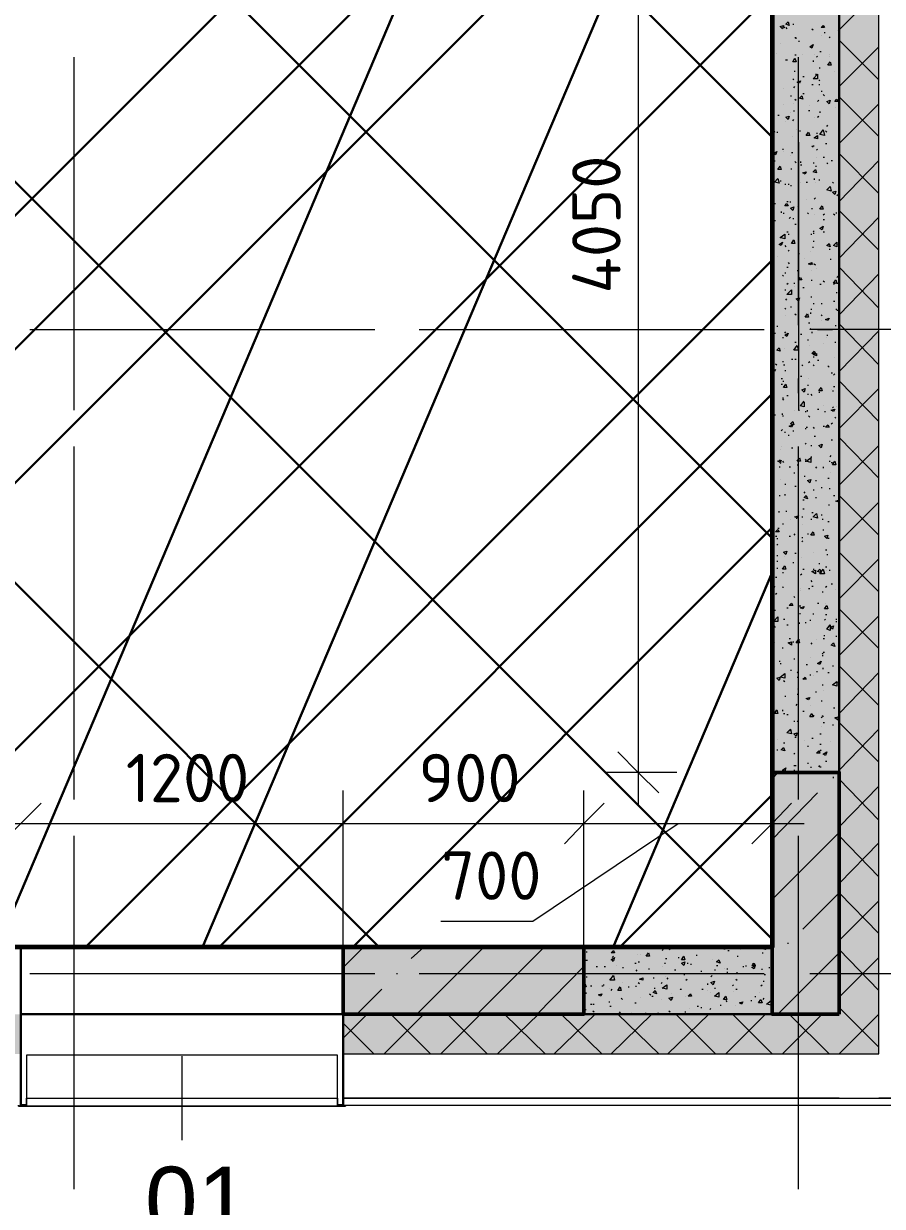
# Model space of a CAD drawing. Header units: millimetres. Extents: x -84737 to 172119, y -43083 to 59399.
# Drawn here: x 126814 to 130016, y 32378 to 36788 of the extents above; entities that cross this region are included whole.
import ezdxf

# ---------------------------------------------------------------- set-up
doc = ezdxf.new("R2010")
doc.units = ezdxf.units.MM
for name, color, linetype, lineweight in [('11) Плинтус ПЛ-2', 70, 'Continuous', 30), ('12) Наливной пол', 150, 'Continuous', 30), ('15) Штукатурка стен СТ-1.1', 161, 'Continuous', 60), ('16) Краска СТ-1.1 стена', 5, 'Continuous', 60), ('18) Краска ПТ-1 потолок', 31, 'Continuous', 30), ('20) Шпакл. баз. фин Стена', 40, 'Continuous', 60), ('22) Шпакл. баз. фин. Потолок', 102, 'Continuous', 30), ('8) Линолеум Л-1.1', 130, 'Continuous', 30)]:
    doc.layers.add(name, color=color, linetype=linetype, lineweight=lineweight)
doc.layers.add('PDF _Геометрия', color=7, linetype='Continuous')
doc.layers.add('PDF _Текст', color=7, linetype='Continuous')
doc.layers.add('PDF _Сплошная заливка', color=7, linetype='Continuous', true_color=0xffffff)
doc.styles.add('PDF GOSTCommon', font='arial.ttf')
doc.styles.add('PDF ISOCPEUR', font='isocpeur.ttf')

msp = doc.modelspace()

# ---------------------------------------------------------------- hatches: boundary and pattern name
at = {"layer": '12) Наливной пол'}
h = msp.add_hatch(dxfattribs=at)
h.set_pattern_fill('ANSI31', color=256, scale=222)
h.paths.add_polyline_path([(114514.8, 42635.7), (112106.2, 42635.7), (112106.2, 33344.1), (114514.8, 33344.1)])
h.paths.add_polyline_path([(124026.4, 38444.9), (124026.4, 33348.3), (114586.7, 33348.3), (114586.7, 39884.2), (116707.5, 39884.2), (116707.5, 38444.9)])
h.paths.add_polyline_path([(129605.6, 33344.1), (124106.9, 33344.1), (124106.9, 43647.4), (129605.6, 43647.4)])
h.paths.add_polyline_path([(109494.4, 42635.7), (111903, 42635.7), (111903, 33344.1), (109494.4, 33344.1)])
h.paths.add_polyline_path([(99982.7, 38444.9), (99982.7, 33348.3), (109422.4, 33348.3), (109422.4, 39884.2), (107301.6, 39884.2), (107301.6, 38444.9)])
h.paths.add_polyline_path([(94403.5, 33344.1), (99902.3, 33344.1), (99902.3, 43647.4), (94403.5, 43647.4)])
at = {"layer": '18) Краска ПТ-1 потолок'}
h = msp.add_hatch(dxfattribs=at)
h.set_pattern_fill('ANSI32', color=256, scale=222, angle=22)
h.paths.add_polyline_path([(114514.8, 42635.7), (112106.2, 42635.7), (112106.2, 33344.1), (114514.8, 33344.1)])
h.paths.add_polyline_path([(124026.4, 38444.9), (124026.4, 33348.3), (114586.7, 33348.3), (114586.7, 39884.2), (116707.5, 39884.2), (116707.5, 38444.9)])
h.paths.add_polyline_path([(129605.6, 33344.1), (124106.9, 33344.1), (124106.9, 43647.4), (129605.6, 43647.4)])
h.paths.add_polyline_path([(109494.4, 42635.7), (111903, 42635.7), (111903, 33344.1), (109494.4, 33344.1)])
h.paths.add_polyline_path([(99982.7, 38444.9), (99982.7, 33348.3), (109422.4, 33348.3), (109422.4, 39884.2), (107301.6, 39884.2), (107301.6, 38444.9)])
h.paths.add_polyline_path([(94403.5, 33344.1), (99902.3, 33344.1), (99902.3, 43647.4), (94403.5, 43647.4)])
h = msp.add_hatch(dxfattribs=at)
h.set_pattern_fill('ANSI32', color=256, scale=222, angle=22)
h.paths.add_polyline_path([(114514.8, 42635.7), (112106.2, 42635.7), (112106.2, 33344.1), (114514.8, 33344.1)])
h.paths.add_polyline_path([(124026.4, 38444.9), (124026.4, 33348.3), (114586.7, 33348.3), (114586.7, 39884.2), (116707.5, 39884.2), (116707.5, 38444.9)])
h.paths.add_polyline_path([(129605.6, 33344.1), (124106.9, 33344.1), (124106.9, 43647.4), (129605.6, 43647.4)])
h.paths.add_polyline_path([(109494.4, 42635.7), (111903, 42635.7), (111903, 33344.1), (109494.4, 33344.1)])
h.paths.add_polyline_path([(99982.7, 38444.9), (99982.7, 33348.3), (109422.4, 33348.3), (109422.4, 39884.2), (107301.6, 39884.2), (107301.6, 38444.9)])
h.paths.add_polyline_path([(94403.5, 33344.1), (99902.3, 33344.1), (99902.3, 43647.4), (94403.5, 43647.4)])
at = {"layer": '22) Шпакл. баз. фин. Потолок'}
h = msp.add_hatch(dxfattribs=at)
h.set_pattern_fill('ANSI37', color=256, scale=333)
h.paths.add_polyline_path([(114514.8, 42635.7), (112106.2, 42635.7), (112106.2, 33344.1), (114514.8, 33344.1)])
h.paths.add_polyline_path([(124026.4, 38444.9), (124026.4, 33348.3), (114586.7, 33348.3), (114586.7, 39884.2), (116707.5, 39884.2), (116707.5, 38444.9)])
h.paths.add_polyline_path([(129605.6, 33344.1), (124106.9, 33344.1), (124106.9, 43647.4), (129605.6, 43647.4)])
h.paths.add_polyline_path([(109494.4, 42635.7), (111903, 42635.7), (111903, 33344.1), (109494.4, 33344.1)])
h.paths.add_polyline_path([(99982.7, 38444.9), (99982.7, 33348.3), (109422.4, 33348.3), (109422.4, 39884.2), (107301.6, 39884.2), (107301.6, 38444.9)])
h.paths.add_polyline_path([(94403.5, 33344.1), (99902.3, 33344.1), (99902.3, 43647.4), (94403.5, 43647.4)])
h = msp.add_hatch(dxfattribs=at)
h.set_pattern_fill('ANSI37', color=256, scale=333)
h.paths.add_polyline_path([(114514.8, 42635.7), (112106.2, 42635.7), (112106.2, 33344.1), (114514.8, 33344.1)])
h.paths.add_polyline_path([(124026.4, 38444.9), (124026.4, 33348.3), (114586.7, 33348.3), (114586.7, 39884.2), (116707.5, 39884.2), (116707.5, 38444.9)])
h.paths.add_polyline_path([(129605.6, 33344.1), (124106.9, 33344.1), (124106.9, 43647.4), (129605.6, 43647.4)])
h.paths.add_polyline_path([(109494.4, 42635.7), (111903, 42635.7), (111903, 33344.1), (109494.4, 33344.1)])
h.paths.add_polyline_path([(99982.7, 38444.9), (99982.7, 33348.3), (109422.4, 33348.3), (109422.4, 39884.2), (107301.6, 39884.2), (107301.6, 38444.9)])
h.paths.add_polyline_path([(94403.5, 33344.1), (99902.3, 33344.1), (99902.3, 43647.4), (94403.5, 43647.4)])
at = {"layer": '8) Линолеум Л-1.1'}
h = msp.add_hatch(dxfattribs=at)
h.set_pattern_fill('ANSI31', color=256, scale=222)
h.paths.add_polyline_path([(114514.8, 42635.7), (112106.2, 42635.7), (112106.2, 33344.1), (114514.8, 33344.1)])
h.paths.add_polyline_path([(124026.4, 38444.9), (124026.4, 33348.3), (114586.7, 33348.3), (114586.7, 39884.2), (116707.5, 39884.2), (116707.5, 38444.9)])
h.paths.add_polyline_path([(129605.6, 33344.1), (124106.9, 33344.1), (124106.9, 43647.4), (129605.6, 43647.4)])
h.paths.add_polyline_path([(109494.4, 42635.7), (111903, 42635.7), (111903, 33344.1), (109494.4, 33344.1)])
h.paths.add_polyline_path([(99982.7, 38444.9), (99982.7, 33348.3), (109422.4, 33348.3), (109422.4, 39884.2), (107301.6, 39884.2), (107301.6, 38444.9)])
h.paths.add_polyline_path([(94403.5, 33344.1), (99902.3, 33344.1), (99902.3, 43647.4), (94403.5, 43647.4)])
at = {"layer": 'PDF _Сплошная заливка', "transparency": 33554559}
h = msp.add_hatch(color=256, dxfattribs=at)
h.paths.add_polyline_path([(96003.6, 32946.2), (96003.6, 33094.3), (94153.8, 33094.3), (94153.8, 32946.2)])
h.paths.add_polyline_path([(124403.2, 32946.2), (124403.2, 33094.3), (123205.2, 33094.3), (123205.2, 32946.2)])
h.paths.add_polyline_path([(126803.3, 32946.2), (126803.3, 33094.3), (125605.4, 33094.3), (125605.4, 32946.2)])
h.paths.add_polyline_path([(117604.9, 32946.2), (117604.9, 33094.3), (116402.7, 33094.3), (116402.7, 32946.2)])
h.paths.add_polyline_path([(120005, 32946.2), (120005, 33094.3), (118802.9, 33094.3), (118802.9, 32946.2)])
h.paths.add_polyline_path([(112402.5, 32946.2), (112402.5, 33094.3), (111204.5, 33094.3), (111204.5, 32946.2)])
h.paths.add_polyline_path([(114802.6, 32946.2), (114802.6, 33094.3), (113604.7, 33094.3), (113604.7, 32946.2)])
h.paths.add_polyline_path([(107602.2, 32946.2), (107602.2, 33094.3), (106404.2, 33094.3), (106404.2, 32946.2)])
h.paths.add_polyline_path([(110002.3, 32946.2), (110002.3, 33094.3), (108804.4, 33094.3), (108804.4, 32946.2)])
h.paths.add_polyline_path([(100803.9, 32946.2), (100803.9, 33094.3), (99601.7, 33094.3), (99601.7, 32946.2)])
h.paths.add_polyline_path([(105202, 32946.2), (105202, 33094.3), (104004.1, 33094.3), (104004.1, 32946.2)])
h.paths.add_polyline_path([(128005.5, 33094.3), (128005.5, 32946.2), (129855.4, 32946.2), (129855.4, 33094.3)])
h.paths.add_polyline_path([(98403.8, 32946.2), (98403.8, 33094.3), (97201.6, 33094.3), (97201.6, 32946.2)])

# ---------------------------------------------------------------- linework, layer by layer
at = {"layer": '11) Плинтус ПЛ-2'}
msp.add_lwpolyline([(128852.1, 43647.4), (129605.6, 43647.4), (129605.6, 33344.1), (124102.6, 33344.1)], dxfattribs=at)
at = {"layer": '15) Штукатурка стен СТ-1.1'}
msp.add_lwpolyline([(128852.1, 43647.4), (129605.6, 43647.4), (129605.6, 33344.1), (124102.6, 33344.1)], dxfattribs=at)
at = {"layer": '16) Краска СТ-1.1 стена'}
msp.add_lwpolyline([(128852.1, 43647.4), (129605.6, 43647.4), (129605.6, 33344.1), (124102.6, 33344.1)], dxfattribs=at)
at = {"layer": '20) Шпакл. баз. фин Стена'}
msp.add_lwpolyline([(128852.1, 43647.4), (129605.6, 43647.4), (129605.6, 33344.1), (124102.6, 33344.1)], dxfattribs=at)
at = {"layer": '8) Линолеум Л-1.1'}
msp.add_lwpolyline([(129605.6, 33344.1), (124106.9, 33344.1), (124106.9, 43647.4), (129605.6, 43647.4)], close=True, dxfattribs=at)
at = {"layer": 'PDF _Геометрия', "lineweight": 30}
for points in [[(129605.6, 34029.9), (129605.6, 43647.4), (124102.6, 43647.4)], [(126824.5, 32755.7), (126803.3, 32755.7), (126803.3, 32781.1), (126803.3, 33094.3), (128005.5, 33094.3), (126803.3, 33094.3), (126803.3, 33344.1), (125605.4, 33344.1), (125605.4, 33094.3), (124403.2, 33094.3), (124403.2, 33344.1), (124102.6, 33344.1), (124102.6, 33094.3), (124403.2, 33094.3), (124102.6, 33094.3)], [(128005.5, 33094.3), (128005.5, 32781.1), (128005.5, 32755.7), (127984.4, 32755.7)]]:
    msp.add_lwpolyline(points, dxfattribs=at)
at = {"layer": 'PDF _Геометрия', "lineweight": 18}
for points in [[(128005.5, 32946.2), (129855.4, 32946.2), (130003.5, 32946.2), (130003.5, 38394.1)], [(129855.4, 38080.9), (130168.6, 38080.9), (130168.6, 38394.1), (130003.5, 38394.1), (129855.4, 38394.1), (129855.4, 33094.3), (128005.5, 33094.3), (128005.5, 32946.2), (128005.5, 32942), (128005.5, 32781.1), (128005.5, 32755.7), (130194, 32755.7), (130194, 32781.1), (130194, 38055.5), (130168.6, 38055.5), (130168.6, 32781.1), (130003.5, 32781.1)], [(129855.4, 32781.1), (128005.5, 32781.1), (129855.4, 32781.1), (130003.5, 32781.1), (130168.6, 32781.1), (130168.6, 38055.5), (130168.6, 38080.9), (130693.5, 38080.9), (130693.5, 38055.5), (130685, 38055.5), (130194, 38055.5)], [(127984.4, 32751.5), (128014, 32751.5), (128014, 32755.7), (128014, 32751.5), (127984.4, 32751.5), (127984.4, 32942), (126824.5, 32942), (126824.5, 32751.5), (126794.9, 32751.5), (126794.9, 32755.7), (126794.9, 32751.5), (126824.5, 32751.5), (127984.4, 32751.5), (127984.4, 32942), (126824.5, 32942), (126824.5, 32751.5)]]:
    msp.add_lwpolyline(points, dxfattribs=at)
at = {"layer": 'PDF _Геометрия', "lineweight": 9}
for points in [[(129605.6, 38038.6), (129605.6, 38047), (129106.1, 38047), (129106.1, 33877.5)], [(129855.4, 36764.4), (130003.5, 36912.6)], [(129605.6, 36781.3), (129605.6, 36781.3)], [(129635.2, 36777.1), (129639.5, 36777.1)], [(129647.9, 36777.1), (129652.2, 36772.9)], [(129681.8, 36785.6), (129686, 36785.6)], [(129656.4, 36772.9), (129660.6, 36768.6)], [(129694.5, 36730.5), (129694.5, 36734.8), (129690.3, 36734.8)], [(129753.8, 36768.6), (129758, 36764.4)], [(129787.6, 36743.2), (129787.6, 36743.2)], [(129800.3, 36755.9), (129800.3, 36751.7)], [(129817.3, 36734.8), (129821.5, 36739)], [(129851.1, 36764.4), (129855.4, 36760.2)], [(129635.2, 36713.6), (129635.2, 36713.6)], [(129703, 36722.1), (129707.2, 36722.1)], [(130003.5, 36578.2), (129855.4, 36726.3)], [(129855.4, 36552.8), (130003.5, 36700.9)], [(127002.3, 35663.8), (127002.3, 36662.8)], [(129622.5, 36675.5), (129622.5, 36675.5)], [(129656.4, 36654.4), (129656.4, 36650.1)], [(129656.4, 36650.1), (129656.4, 36650.1)], [(129660.6, 36654.4), (129660.6, 36650.1)], [(129690.3, 36671.3), (129694.5, 36671.3)], [(129703, 35663.8), (129703, 36662.8)], [(129719.9, 36671.3), (129719.9, 36671.3)], [(129758, 36650.1), (129758, 36645.9)], [(129762.2, 36671.3), (129762.2, 36671.3)], [(129770.7, 36662.8), (129774.9, 36667)], [(129783.4, 36684), (129787.6, 36684)], [(129817.3, 36671.3), (129817.3, 36671.3)], [(129817.3, 36667), (129817.3, 36667)], [(129690.3, 36607.8), (129690.3, 36612)], [(129783.4, 36620.5), (129783.4, 36624.7)], [(129838.4, 36607.8), (129838.4, 36607.8)], [(127002.3, 36548.5), (127002.3, 36599.3)], [(129605.6, 36578.2), (129609.8, 36578.2)], [(129681.8, 36582.4), (129686, 36578.2)], [(129703, 36548.5), (129703, 36599.3)], [(129719.9, 36590.9), (129724.1, 36590.9)], [(129753.8, 36561.2), (129758, 36561.2)], [(129766.5, 36599.3), (129770.7, 36599.3)], [(129779.2, 36578.2), (129783.4, 36573.9)], [(129779.2, 36561.2), (129783.4, 36561.2)], [(129647.9, 36544.3), (129647.9, 36544.3)], [(129673.3, 36518.9), (129677.6, 36518.9)], [(129686, 36548.5), (129690.3, 36552.8)], [(129719.9, 36527.4), (129724.1, 36527.4)], [(129787.6, 36535.8), (129791.9, 36535.8)], [(129796.1, 36523.1), (129800.3, 36518.9)], [(130003.5, 36366.5), (129855.4, 36514.7)], [(129647.9, 36485), (129647.9, 36485)], [(129686, 36489.3), (129686, 36489.3)], [(129690.3, 36506.2), (129694.5, 36502)], [(129745.3, 36480.8), (129745.3, 36480.8)], [(129774.9, 36497.7), (129779.2, 36502)], [(129842.7, 36476.6), (129842.7, 36476.6)], [(129855.4, 36341.1), (130003.5, 36489.3)], [(129626.8, 36446.9), (129631, 36446.9)], [(129673.3, 36455.4), (129673.3, 36455.4)], [(129681.8, 36425.8), (129686, 36430)], [(129686, 36463.9), (129686, 36459.6)], [(129741.1, 36463.9), (129745.3, 36463.9)], [(129762.2, 36438.5), (129762.2, 36438.5)], [(129774.9, 36438.5), (129779.2, 36442.7)], [(129783.4, 36459.6), (129783.4, 36455.4)], [(129605.6, 36404.6), (129605.6, 36408.8)], [(129605.6, 36404.6), (129605.6, 36404.6)], [(129609.8, 36391.9), (129614.1, 36391.9)], [(129622.5, 36383.4), (129626.8, 36383.4)], [(129656.4, 36421.5), (129656.4, 36421.5)], [(129694.5, 36391.9), (129694.5, 36391.9)], [(129707.2, 36387.7), (129711.4, 36387.7)], [(129804.6, 36387.7), (129808.8, 36383.4)], [(129808.8, 36404.6), (129813, 36408.8)], [(129855.4, 36413.1), (129855.4, 36413.1)], [(127002.3, 35346.3), (127002.3, 36345.3)], [(129681.8, 36366.5), (129681.8, 36366.5)], [(129703, 36345.3), (129703, 35346.3), (129707.2, 35346.3)], [(129770.7, 36379.2), (129774.9, 36379.2)], [(129804.6, 36341.1), (129808.8, 36341.1)], [(129643.7, 36319.9), (129647.9, 36319.9)], [(129647.9, 36311.5), (129647.9, 36311.5)], [(129673.3, 36294.5), (129673.3, 36294.5)], [(129677.6, 36307.2), (129681.8, 36307.2)], [(129753.8, 36332.6), (129758, 36328.4)], [(129758, 36332.6), (129762.2, 36332.6)], [(129770.7, 36315.7), (129774.9, 36319.9)], [(130003.5, 36154.8), (129855.4, 36303)], [(129614.1, 36277.6), (129614.1, 36273.4)], [(129677.6, 36243.7), (129677.6, 36248)], [(129690.3, 36273.4), (129694.5, 36269.1)], [(129711.4, 36273.4), (129711.4, 36269.1)], [(129711.4, 36260.7), (129715.7, 36260.7)], [(129758, 36269.1), (129762.2, 36269.1)], [(129766.5, 36256.4), (129770.7, 36256.4)], [(129770.7, 36290.3), (129770.7, 36290.3)], [(129796.1, 36290.3), (129800.3, 36290.3)], [(129808.8, 36269.1), (129813, 36264.9)], [(129825.7, 36277.6), (129830, 36277.6)], [(129855.4, 36125.2), (130003.5, 36277.6)], [(129762.2, 36209.9), (129762.2, 36205.6)], [(129779.2, 36205.6), (129783.4, 36205.6)], [(129635.2, 36201.4), (129639.5, 36201.4)], [(129652.2, 36188.7), (129656.4, 36188.7)], [(129664.9, 36188.7), (129669.1, 36188.7)], [(129673.3, 36184.5), (129677.6, 36184.5)], [(129711.4, 36197.2), (129711.4, 36197.2)], [(129732.6, 36197.2), (129736.8, 36197.2)], [(129766.5, 36197.2), (129766.5, 36197.2)], [(129830, 36197.2), (129834.2, 36192.9)], [(129614.1, 36116.8), (129618.3, 36116.8)], [(129660.6, 36125.2), (129664.9, 36125.2)], [(129673.3, 36121), (129673.3, 36125.2)], [(129732.6, 36133.7), (129732.6, 36133.7)], [(129762.2, 36133.7), (129766.5, 36137.9)], [(129846.9, 36146.4), (129851.1, 36150.6)], [(129639.5, 36087.1), (129639.5, 36082.9)], [(129647.9, 36082.9), (129647.9, 36078.7)], [(129698.7, 36104.1), (129698.7, 36104.1)], [(129736.8, 36082.9), (129741.1, 36078.7)], [(129753.8, 36099.8), (129753.8, 36095.6)], [(129762.2, 36074.4), (129762.2, 36074.4)], [(129796.1, 36099.8), (129796.1, 36099.8)], [(129796.1, 36074.4), (129800.3, 36078.7)], [(129834.2, 36078.7), (129838.4, 36074.4)], [(129842.7, 36082.9), (129846.9, 36082.9)], [(130003.5, 35943.2), (129855.4, 36091.4)], [(129614.1, 36053.3), (129618.3, 36053.3)], [(129669.1, 36061.7), (129673.3, 36066)], [(129681.8, 36061.7), (129686, 36061.7)], [(129690.3, 36040.6), (129694.5, 36040.6)], [(129796.1, 36057.5), (129800.3, 36057.5)], [(129855.4, 35913.6), (130003.5, 36066)], [(129635.2, 35989.8), (129639.5, 35989.8)], [(129660.6, 36010.9), (129664.9, 36010.9)], [(129664.9, 36002.5), (129669.1, 36002.5)], [(129749.5, 36002.5), (129753.8, 36002.5)], [(129758, 36010.9), (129762.2, 36015.2)], [(129758, 36006.7), (129762.2, 36006.7)], [(129796.1, 36010.9), (129800.3, 36010.9)], [(129652.2, 35960.1), (129656.4, 35955.9)], [(129664.9, 35939), (129669.1, 35943.2)], [(129758, 35977.1), (129762.2, 35977.1)], [(129758, 35951.7), (129758, 35955.9)], [(129817.3, 35947.4), (129821.5, 35947.4)], [(129851.1, 35964.4), (129855.4, 35968.6)], [(129626.8, 35917.8), (129626.8, 35917.8)], [(129664.9, 35896.6), (129669.1, 35892.4)], [(129703, 35930.5), (129707.2, 35930.5)], [(129724.1, 35913.6), (129724.1, 35913.6)], [(129749.5, 35939), (129749.5, 35939)], [(129821.5, 35909.3), (129825.7, 35909.3)], [(129851.1, 35905.1), (129851.1, 35905.1)], [(129652.2, 35858.5), (129656.4, 35858.5)], [(129660.6, 35879.7), (129664.9, 35879.7)], [(129698.7, 35867), (129703, 35867)], [(129753.8, 35892.4), (129758, 35892.4)], [(129753.8, 35867), (129753.8, 35867)], [(129762.2, 35892.4), (129766.5, 35888.2)], [(129770.7, 35875.5), (129770.7, 35875.5)], [(130003.5, 35727.3), (129855.4, 35879.7)], [(129855.4, 35701.9), (130003.5, 35854.3)], [(129643.7, 35850.1), (129647.9, 35845.8)], [(129660.6, 35816.2), (129664.9, 35820.4)], [(129686, 35820.4), (129690.3, 35820.4)], [(129690.3, 35807.7), (129690.3, 35807.7)], [(129753.8, 35828.9), (129753.8, 35833.1)], [(129783.4, 35816.2), (129787.6, 35816.2)], [(129796.1, 35828.9), (129800.3, 35824.7)], [(129834.2, 35816.2), (129838.4, 35820.4)], [(129846.9, 35841.6), (129851.1, 35845.8)], [(129855.4, 35816.2), (129846.9, 35820.4), (129855.4, 35820.4)], [(129605.6, 35786.6), (129609.8, 35786.6)], [(129652.2, 35795), (129656.4, 35795)], [(129719.9, 35803.5), (129724.1, 35803.5)], [(129749.5, 35769.6), (129753.8, 35769.6)], [(129846.9, 35782.3), (129846.9, 35786.6)], [(129605.6, 35723.1), (129605.6, 35723.1)], [(129605.6, 35714.6), (129605.6, 35718.8), (129609.8, 35706.1), (129605.6, 35706.1)], [(129652.2, 35727.3), (129652.2, 35727.3)], [(129652.2, 35727.3), (129656.4, 35723.1)], [(129656.4, 35756.9), (129660.6, 35761.2)], [(129673.3, 35731.5), (129677.6, 35731.5)], [(129749.5, 35723.1), (129753.8, 35723.1)], [(129758, 35744.2), (129762.2, 35744.2)], [(129787.6, 35744.2), (129791.9, 35744.2)], [(129834.2, 35752.7), (129838.4, 35752.7)], [(129842.7, 35723.1), (129846.9, 35723.1)], [(129846.9, 35718.8), (129851.1, 35718.8)], [(129656.4, 35697.7), (129656.4, 35697.7)], [(129690.3, 35706.1), (129694.5, 35701.9)], [(129749.5, 35706.1), (129749.5, 35710.4)], [(129787.6, 35701.9), (129791.9, 35697.7)], [(129787.6, 35680.7), (129787.6, 35680.7)], [(126837.2, 35646.9), (127836.2, 35646.9)], [(126871.1, 35646.9), (126921.9, 35646.9)], [(127125, 35646.9), (128124, 35646.9)], [(128039.4, 35646.9), (128090.2, 35646.9)], [(128289.1, 35646.9), (129292.4, 35646.9)], [(128323, 35646.9), (128378, 35646.9)], [(128577, 35646.9), (129576, 35646.9)], [(129491.3, 35646.9), (129542.1, 35646.9)], [(129614.1, 35634.2), (129618.3, 35634.2)], [(129622.5, 35659.6), (129626.8, 35659.6)], [(129652.2, 35634.2), (129656.4, 35638.4)], [(129741.1, 35672.3), (129745.3, 35672.3)], [(130744.3, 35646.9), (129745.3, 35646.9), (129749.5, 35651.1)], [(129753.8, 35638.4), (129753.8, 35634.2)], [(129774.9, 35646.9), (129830, 35646.9)], [(129842.7, 35659.6), (129842.7, 35663.8)], [(130003.5, 35515.7), (129855.4, 35668)], [(129855.4, 35490.3), (130003.5, 35642.6)], [(129643.7, 35617.3), (129647.9, 35617.3)], [(129690.3, 35600.3), (129694.5, 35600.3)], [(129711.4, 35630), (129715.7, 35630)], [(129736.8, 35608.8), (129741.1, 35608.8)], [(129745.3, 35587.6), (129745.3, 35587.6)], [(129796.1, 35596.1), (129796.1, 35596.1)], [(129808.8, 35625.7), (129813, 35625.7)], [(129808.8, 35617.3), (129808.8, 35617.3)], [(129838.4, 35600.3), (129842.7, 35600.3)], [(129652.2, 35574.9), (129652.2, 35574.9)], [(129690.3, 35579.2), (129690.3, 35574.9)], [(129758, 35545.3), (129762.2, 35545.3)], [(129618.3, 35519.9), (129622.5, 35515.7)], [(129643.7, 35528.4), (129647.9, 35528.4)], [(129647.9, 35515.7), (129652.2, 35515.7)], [(129677.6, 35536.8), (129681.8, 35536.8)], [(129690.3, 35536.8), (129694.5, 35536.8)], [(129715.7, 35515.7), (129719.9, 35511.4)], [(129741.1, 35524.1), (129745.3, 35528.4)], [(129758, 35515.7), (129762.2, 35511.4)], [(129774.9, 35532.6), (129779.2, 35532.6)], [(129813, 35511.4), (129817.3, 35507.2)], [(129838.4, 35541.1), (129838.4, 35541.1)], [(127002.3, 35409.8), (127002.3, 35464.9)], [(129639.5, 35464.9), (129643.7, 35464.9)], [(129647.9, 35452.2), (129647.9, 35456.4)], [(129652.2, 35494.5), (129656.4, 35494.5)], [(129703, 35409.8), (129703, 35464.9)], [(129711.4, 35473.3), (129715.7, 35473.3)], [(129741.1, 35464.9), (129741.1, 35464.9)], [(129825.7, 35486), (129830, 35486)], [(129834.2, 35477.6), (129838.4, 35481.8)], [(130003.5, 35304), (129855.4, 35456.4)], [(129639.5, 35443.7), (129643.7, 35443.7)], [(129736.8, 35439.5), (129741.1, 35439.5)], [(129779.2, 35414.1), (129783.4, 35414.1)], [(129825.7, 35422.5), (129825.7, 35422.5)], [(129830, 35418.3), (129834.2, 35418.3)], [(129834.2, 35435.2), (129838.4, 35435.2)], [(129855.4, 35278.6), (130003.5, 35426.8)], [(129643.7, 35392.9), (129647.9, 35392.9)], [(129643.7, 35388.7), (129647.9, 35384.4)], [(129660.6, 35401.4), (129664.9, 35401.4)], [(129724.1, 35376), (129724.1, 35359), (129711.4, 35363.3), (129724.1, 35380.2)], [(129736.8, 35405.6), (129741.1, 35405.6)], [(129749.5, 35405.6), (129753.8, 35401.4)], [(129605.6, 35350.6), (129609.8, 35350.6)], [(129614.1, 35329.4), (129618.3, 35329.4)], [(129643.7, 35329.4), (129643.7, 35333.6)], [(129643.7, 35325.2), (129647.9, 35325.2)], [(129690.3, 35346.3), (129690.3, 35346.3)], [(129728.4, 35342.1), (129732.6, 35342.1)], [(129736.8, 35342.1), (129736.8, 35346.3)], [(129741.1, 35325.2), (129745.3, 35320.9)], [(129774.9, 35350.6), (129779.2, 35350.6)], [(129796.1, 35363.3), (129796.1, 35363.3)], [(129800.3, 35342.1), (129804.6, 35342.1)], [(129830, 35354.8), (129834.2, 35359)], [(129846.9, 35359), (129846.9, 35359)], [(129728.4, 35278.6), (129732.6, 35278.6)], [(129732.6, 35282.8), (129736.8, 35282.8)], [(129758, 35282.8), (129762.2, 35278.6)], [(129796.1, 35287.1), (129800.3, 35287.1)], [(129825.7, 35295.5), (129830, 35299.8)], [(129838.4, 35320.9), (129842.7, 35316.7)], [(129639.5, 35270.1), (129643.7, 35274.4)], [(129652.2, 35265.9), (129652.2, 35261.7)], [(129664.9, 35253.2), (129669.1, 35253.2)], [(129681.8, 35270.1), (129686, 35270.1)], [(129762.2, 35249), (129766.5, 35249)], [(129825.7, 35236.3), (129830, 35236.3)], [(130003.5, 35092.4), (129855.4, 35244.7)], [(127002.3, 34211.9), (127002.3, 35210.9)], [(129635.2, 35198.2), (129635.2, 35198.2)], [(129639.5, 35210.9), (129639.5, 35210.9)], [(129677.6, 35206.6), (129681.8, 35206.6)], [(129703, 34211.9), (129703, 35210.9)], [(129728.4, 35219.3), (129732.6, 35223.6)], [(129749.5, 35215.1), (129753.8, 35215.1)], [(129855.4, 35067), (130003.5, 35215.1)], [(127002.3, 35092.4), (127002.3, 35147.4)], [(129631, 35160.1), (129635.2, 35160.1)], [(129635.2, 35147.4), (129639.5, 35151.6)], [(129643.7, 35155.8), (129647.9, 35151.6)], [(129703, 35092.4), (129703, 35147.4)], [(129728.4, 35160.1), (129732.6, 35164.3)], [(129728.4, 35155.8), (129732.6, 35155.8)], [(129749.5, 35172.8), (129753.8, 35172.8)], [(129817.3, 35155.8), (129821.5, 35155.8)], [(129821.5, 35172.8), (129825.7, 35177)], [(129825.7, 35151.6), (129830, 35151.6)], [(129631, 35134.7), (129635.2, 35134.7)], [(129669.1, 35134.7), (129673.3, 35134.7)], [(129686, 35113.5), (129690.3, 35113.5)], [(129698.7, 35143.1), (129703, 35143.1)], [(129766.5, 35134.7), (129770.7, 35130.4)], [(129796.1, 35134.7), (129796.1, 35130.4)], [(129821.5, 35113.5), (129821.5, 35113.5)], [(129635.2, 35088.1), (129635.2, 35088.1)], [(129652.2, 35071.2), (129656.4, 35071.2)], [(129690.3, 35062.7), (129694.5, 35062.7)], [(129724.1, 35100.8), (129728.4, 35100.8)], [(129766.5, 35083.9), (129770.7, 35083.9)], [(129787.6, 35058.5), (129791.9, 35058.5)], [(129813, 35092.4), (129817.3, 35092.4)], [(129605.6, 35028.9), (129605.6, 35033.1)], [(129605.6, 35028.9), (129605.6, 35028.9)], [(129631, 35028.9), (129635.2, 35028.9)], [(129652.2, 35033.1), (129652.2, 35028.9)], [(129724.1, 35037.3), (129728.4, 35041.6)], [(129758, 35050), (129762.2, 35050)], [(129766.5, 35020.4), (129770.7, 35020.4)], [(129817.3, 35054.3), (129821.5, 35054.3)], [(129834.2, 35028.9), (129838.4, 35028.9)], [(130003.5, 34880.7), (129855.4, 35028.9)], [(129605.6, 34999.2), (129609.8, 34999.2)], [(129631, 34965.4), (129631, 34969.6)], [(129656.4, 34969.6), (129660.6, 34969.6)], [(129719.9, 35011.9), (129724.1, 35011.9)], [(129719.9, 34978.1), (129724.1, 34978.1)], [(129817.3, 34990.8), (129817.3, 34995)], [(129855.4, 35003.5), (129842.7, 35007.7), (129855.4, 35011.9)], [(129855.4, 35003.5), (129855.4, 35003.5)], [(129855.4, 34855.3), (130003.5, 35003.5)], [(129673.3, 34940), (129673.3, 34940)], [(129694.5, 34944.2), (129698.7, 34944.2)], [(129715.7, 34948.4), (129719.9, 34948.4)], [(129749.5, 34940), (129753.8, 34940)], [(129753.8, 34965.4), (129758, 34965.4)], [(129787.6, 34956.9), (129791.9, 34956.9)], [(129791.9, 34940), (129796.1, 34940)], [(129813, 34931.5), (129817.3, 34931.5)], [(129851.1, 34961.1), (129855.4, 34961.1)], [(127002.3, 33894.4), (127002.3, 34893.4)], [(129626.8, 34906.1), (129631, 34906.1)], [(129643.7, 34923), (129647.9, 34923)], [(129686, 34884.9), (129690.3, 34880.7)], [(129703, 33894.4), (129703, 34893.4)], [(129719.9, 34918.8), (129719.9, 34918.8)], [(129736.8, 34884.9), (129741.1, 34884.9)], [(129796.1, 34901.9), (129796.1, 34897.6)], [(129618.3, 34876.5), (129622.5, 34876.5)], [(129622.5, 34868), (129626.8, 34868)], [(129622.5, 34842.6), (129626.8, 34846.8)], [(129669.1, 34876.5), (129673.3, 34876.5)], [(129715.7, 34872.2), (129719.9, 34872.2)], [(129715.7, 34855.3), (129719.9, 34859.5)], [(129817.3, 34868), (129813, 34868), (129813, 34872.2)], [(129622.5, 34804.5), (129626.8, 34804.5)], [(129652.2, 34800.3), (129652.2, 34800.3)], [(129690.3, 34813), (129694.5, 34813)], [(129715.7, 34796), (129715.7, 34796)], [(129758, 34817.2), (129758, 34817.2)], [(129804.6, 34825.7), (129808.8, 34825.7)], [(129808.8, 34808.7), (129813, 34808.7)], [(129851.1, 34834.1), (129855.4, 34834.1)], [(130003.5, 34669), (129855.4, 34817.2)], [(129622.5, 34783.3), (129626.8, 34783.3)], [(129622.5, 34757.9), (129626.8, 34757.9)], [(129681.8, 34779.1), (129686, 34779.1)], [(129719.9, 34753.7), (129724.1, 34753.7)], [(129758, 34753.7), (129762.2, 34753.7)], [(129779.2, 34774.9), (129783.4, 34774.9)], [(129804.6, 34762.2), (129808.8, 34762.2)], [(129808.8, 34749.5), (129808.8, 34749.5)], [(129817.3, 34749.5), (129821.5, 34749.5)], [(129855.4, 34643.6), (130003.5, 34791.8)], [(129618.3, 34724.1), (129622.5, 34724.1)], [(129643.7, 34741), (129647.9, 34741)], [(129711.4, 34732.5), (129715.7, 34736.8)], [(129749.5, 34711.4), (129753.8, 34707.1)], [(129605.6, 34686), (129614.1, 34690.2), (129609.8, 34677.5), (129605.6, 34681.7)], [(129618.3, 34660.6), (129622.5, 34664.8)], [(129643.7, 34690.2), (129643.7, 34690.2)], [(129643.7, 34686), (129647.9, 34686)], [(129711.4, 34681.7), (129711.4, 34681.7)], [(129711.4, 34673.3), (129711.4, 34673.3)], [(129741.1, 34681.7), (129745.3, 34681.7)], [(129753.8, 34690.2), (129758, 34690.2)], [(129791.9, 34669), (129796.1, 34669)], [(129804.6, 34686), (129808.8, 34690.2)], [(129825.7, 34698.7), (129830, 34698.7)], [(129842.7, 34677.5), (129842.7, 34677.5)], [(129686, 34652.1), (129690.3, 34647.9)], [(129707.2, 34618.3), (129711.4, 34618.3)], [(129774.9, 34626.7), (129779.2, 34626.7)], [(129804.6, 34626.7), (129804.6, 34626.7)], [(129609.8, 34592.9), (129614.1, 34592.9)], [(129614.1, 34601.3), (129618.3, 34601.3)], [(129660.6, 34609.8), (129664.9, 34609.8)], [(129707.2, 34614), (129711.4, 34614)], [(129707.2, 34588.6), (129711.4, 34588.6)], [(129758, 34588.6), (129758, 34584.4)], [(129804.6, 34584.4), (129808.8, 34584.4)], [(130003.5, 34457.4), (129855.4, 34605.6)], [(129855.4, 34432), (130003.5, 34580.2)], [(129618.3, 34537.8), (129614.1, 34537.8), (129614.1, 34542.1)], [(129647.9, 34567.5), (129652.2, 34567.5)], [(129652.2, 34567.5), (129652.2, 34567.5)], [(129660.6, 34546.3), (129664.9, 34546.3)], [(129707.2, 34550.5), (129707.2, 34554.8)], [(129728.4, 34554.8), (129732.6, 34554.8)], [(129745.3, 34563.2), (129749.5, 34563.2)], [(129800.3, 34563.2), (129804.6, 34567.5)], [(129842.7, 34567.5), (129846.9, 34567.5)], [(129842.7, 34559), (129846.9, 34559)], [(129669.1, 34495.5), (129673.3, 34495.5)], [(129703, 34491.3), (129707.2, 34491.3)], [(129770.7, 34491.3), (129770.7, 34491.3)], [(129796.1, 34495.5), (129800.3, 34495.5)], [(129800.3, 34504), (129800.3, 34508.2)], [(129842.7, 34504), (129846.9, 34504)], [(129609.8, 34478.6), (129614.1, 34482.8)], [(129609.8, 34474.3), (129614.1, 34474.3)], [(129643.7, 34461.6), (129643.7, 34457.4)], [(129681.8, 34482.8), (129686, 34482.8)], [(129749.5, 34478.6), (129753.8, 34474.3)], [(129791.9, 34440.5), (129796.1, 34436.2)], [(129796.1, 34444.7), (129800.3, 34444.7)], [(129609.8, 34419.3), (129609.8, 34419.3)], [(129631, 34410.8), (129635.2, 34410.8)], [(129635.2, 34402.4), (129639.5, 34402.4)], [(129686, 34419.3), (129690.3, 34419.3)], [(129703, 34427.8), (129703, 34432)], [(129732.6, 34398.1), (129736.8, 34398.1)], [(129749.5, 34423.5), (129749.5, 34423.5)], [(129791.9, 34432), (129796.1, 34432)], [(129605.6, 34355.8), (129609.8, 34360)], [(129673.3, 34377), (129677.6, 34377)], [(129698.7, 34368.5), (129703, 34372.7)], [(129745.3, 34360), (129749.5, 34360)], [(129758, 34355.8), (129758, 34355.8)], [(129770.7, 34372.7), (129774.9, 34372.7)], [(129796.1, 34381.2), (129796.1, 34385.4)], [(129813, 34368.5), (129817.3, 34368.5)], [(129830, 34393.9), (129834.2, 34393.9)], [(130003.5, 34245.7), (129855.4, 34393.9)], [(129855.4, 34216.1), (130003.5, 34368.5)], [(129647.9, 34338.9), (129652.2, 34334.6)], [(129698.7, 34351.6), (129703, 34351.6)], [(129698.7, 34309.2), (129698.7, 34309.2)], [(129791.9, 34321.9), (129796.1, 34321.9)], [(129855.4, 34330.4), (129851.1, 34330.4), (129855.4, 34334.6)], [(129605.6, 34305), (129605.6, 33805.5), (129605.6, 33687)], [(129605.6, 34296.5), (129605.6, 34296.5)], [(129652.2, 34279.6), (129656.4, 34279.6)], [(129698.7, 34305), (129698.7, 34305)], [(129698.7, 34288.1), (129703, 34288.1)], [(129766.5, 34296.5), (129770.7, 34296.5)], [(129796.1, 34300.8), (129796.1, 34300.8)], [(129605.6, 34237.3), (129605.6, 34237.3)], [(129643.7, 34228.8), (129643.7, 34224.6)], [(129694.5, 34245.7), (129698.7, 34250)], [(129719.9, 34224.6), (129724.1, 34224.6)], [(129749.5, 34245.7), (129749.5, 34245.7)], [(129787.6, 34262.7), (129791.9, 34262.7)], [(129834.2, 34237.3), (129838.4, 34237.3)], [(129605.6, 34207.6), (129605.6, 34207.6)], [(129605.6, 34190.7), (129605.6, 34190.7)], [(129647.9, 34216.1), (129652.2, 34216.1)], [(129660.6, 34211.9), (129664.9, 34211.9)], [(129686, 34186.5), (129690.3, 34186.5)], [(129694.5, 34186.5), (129694.5, 34186.5)], [(129698.7, 34186.5), (129703, 34186.5)], [(129758, 34207.6), (129762.2, 34207.6)], [(129787.6, 34199.2), (129791.9, 34203.4)], [(129791.9, 34207.6), (129796.1, 34203.4)], [(129796.1, 34182.2), (129800.3, 34182.2)], [(130003.5, 34034.1), (129855.4, 34182.2)], [(129605.6, 34144.1), (129605.6, 34144.1)], [(129669.1, 34152.6), (129673.3, 34152.6)], [(129783.4, 34139.9), (129787.6, 34139.9)], [(129787.6, 34165.3), (129787.6, 34165.3)], [(129830, 34173.8), (129834.2, 34173.8)], [(129855.4, 34004.5), (130003.5, 34156.8)], [(129626.8, 34118.7), (129626.8, 34118.7)], [(129647.9, 34106.1), (129652.2, 34106.1)], [(129690.3, 34127.2), (129694.5, 34127.2)], [(129724.1, 34114.5), (129724.1, 34114.5)], [(129736.8, 34093.4), (129741.1, 34093.4)], [(129753.8, 34123), (129758, 34123)], [(129783.4, 34101.8), (129787.6, 34101.8)], [(129821.5, 34110.3), (129821.5, 34110.3)], [(129851.1, 34110.3), (129855.4, 34110.3)], [(129622.5, 34080.7), (129626.8, 34080.7)], [(129686, 34063.7), (129690.3, 34068)], [(129783.4, 34076.4), (129787.6, 34080.7)], [(127002.3, 33957.9), (127002.3, 34008.7)], [(129626.8, 34000.2), (129631, 34000.2)], [(129686, 34021.4), (129690.3, 34021.4), (129694.5, 34021.4)], [(129686, 34004.5), (129690.3, 34004.5)], [(129703, 33957.9), (129703, 34008.7)], [(129736.8, 34029.9), (129741.1, 34029.9)], [(129749.5, 34017.2), (129749.5, 34012.9)], [(129779.2, 34017.2), (129783.4, 34021.4)], [(129783.4, 34017.2), (129787.6, 34017.2)], [(129804.6, 34038.3), (129808.8, 34038.3)], [(129250, 33996), (129106.1, 33996), (128987.6, 33996)], [(129605.6, 33970.6), (129626.8, 33996)], [(129639.5, 33996), (129643.7, 33996)], [(129724.1, 33996), (129728.4, 33996)], [(129834.2, 33974.8), (129834.2, 33979.1)], [(130003.5, 33818.2), (129855.4, 33970.6)], [(128005.5, 33306), (128005.5, 33805.5), (128005.5, 33928.3)], [(128902.9, 33306), (128902.9, 33805.5), (128902.9, 33928.3)], [(129605.6, 33746.2), (129774.9, 33919.8)], [(129855.4, 33792.8), (130003.5, 33945.2)], [(112402.5, 33805.5), (113604.7, 33805.5), (114802.6, 33805.5), (116402.7, 33805.5), (116703.3, 33805.5), (117604.9, 33805.5), (118802.9, 33805.5), (120005, 33805.5), (123205.2, 33805.5), (124102.6, 33805.5), (124403.2, 33805.5), (125605.4, 33805.5), (126803.3, 33805.5), (128005.5, 33805.5), (128902.9, 33805.5), (129724.1, 33805.5)], [(128369.6, 33441.5), (128712.4, 33441.5), (129254.3, 33805.5)], [(127002.3, 32755.7), (127002.3, 33758.9)], [(129605.6, 33521.9), (129855.4, 33771.6)], [(129703, 32755.7), (129703, 33758.9)], [(130003.5, 33606.5), (129855.4, 33758.9)], [(127002.3, 33640.4), (127002.3, 33695.4)], [(129703, 33640.4), (129703, 33695.4)], [(129855.4, 33581.2), (130003.5, 33733.5)], [(129719.9, 33411.8), (129855.4, 33547.3), (130003.5, 33394.9)], [(129855.4, 33369.5), (130003.5, 33517.7)], [(127002.3, 32442.5), (127002.3, 33441.5)], [(129703, 32442.5), (129703, 33441.5)], [(128005.5, 33267.9), (128081.7, 33344.1)], [(128259.5, 33301.8), (128306.1, 33344.1)], [(128280.7, 33094.3), (128530.4, 33344.1)], [(128505, 33094.3), (128754.8, 33344.1)], [(129025.7, 33344.1), (129029.9, 33344.1)], [(129220.4, 33339.9), (129224.6, 33335.6)], [(129288.1, 33344.1), (129292.4, 33344.1)], [(129432.1, 33344.1), (129427.8, 33335.6), (129419.4, 33344.1), (129423.6, 33344.1)], [(129576, 33344.1), (129580.2, 33335.6), (129563.3, 33339.9), (129567.5, 33344.1)], [(129664.9, 33356.8), (129664.9, 33361)], [(128911.4, 33327.2), (128915.6, 33327.2)], [(128911.4, 33297.5), (128911.4, 33293.3)], [(128915.6, 33293.3), (128915.6, 33297.5)], [(129008.8, 33306), (129013, 33310.2)], [(129008.8, 33301.8), (129008.8, 33297.5)], [(129101.9, 33318.7), (129101.9, 33318.7)], [(129114.6, 33318.7), (129114.6, 33318.7)], [(129195, 33331.4), (129199.2, 33335.6)], [(129207.7, 33301.8), (129211.9, 33301.8)], [(129254.3, 33306), (129258.5, 33306)], [(129322, 33314.5), (129326.2, 33314.5)], [(129381.3, 33297.5), (129381.3, 33297.5)], [(129440.5, 33331.4), (129444.8, 33331.4)], [(129474.4, 33310.2), (129478.6, 33310.2)], [(129487.1, 33335.6), (129487.1, 33335.6)], [(129567.5, 33322.9), (129571.8, 33322.9)], [(129605.6, 33297.5), (129609.8, 33301.8)], [(129626.8, 33094.3), (129855.4, 33322.9)], [(130003.5, 33183.2), (129855.4, 33335.6)], [(129855.4, 33157.8), (130003.5, 33306)], [(128729.4, 33094.3), (128902.9, 33272.1)], [(128949.5, 33272.1), (128953.7, 33272.1)], [(128979.1, 33272.1), (128983.4, 33272.1)], [(129008.8, 33293.3), (129013, 33293.3)], [(129025.7, 33276.4), (129025.7, 33276.4)], [(129046.9, 33267.9), (129051.1, 33267.9)], [(129093.4, 33284.8), (129097.6, 33284.8)], [(129097.6, 33255.2), (129101.9, 33259.4)], [(129106.1, 33289.1), (129110.3, 33289.1)], [(129144.2, 33263.7), (129148.4, 33263.7)], [(129195, 33272.1), (129195, 33272.1)], [(129203.5, 33284.8), (129207.7, 33284.8)], [(129241.6, 33259.4), (129245.8, 33259.4)], [(129288.1, 33284.8), (129292.4, 33284.8)], [(129300.8, 33280.6), (129305.1, 33280.6)], [(129338.9, 33255.2), (129343.2, 33255.2)], [(129389.7, 33259.4), (129394, 33259.4)], [(129398.2, 33276.4), (129402.4, 33276.4)], [(129427.8, 33263.7), (129427.8, 33263.7)], [(129436.3, 33263.7), (129440.5, 33263.7)], [(129436.3, 33251), (129440.5, 33251)], [(129474.4, 33246.7), (129474.4, 33251)], [(129495.6, 33272.1), (129499.8, 33272.1)], [(129508.3, 33272.1), (129508.3, 33276.4)], [(129533.7, 33284.8), (129533.7, 33280.6)], [(129567.5, 33259.4), (129567.5, 33263.7)], [(129592.9, 33267.9), (129597.1, 33267.9)], [(126837.2, 33246.7), (127836.2, 33246.7)], [(126871.1, 33246.7), (126921.9, 33246.7)], [(127125, 33246.7), (128124, 33246.7)], [(128039.4, 33246.7), (128090.2, 33246.7)], [(128204.5, 33246.7), (128208.7, 33246.7)], [(128289.1, 33246.7), (129292.4, 33246.7)], [(128323, 33246.7), (128378, 33246.7)], [(128577, 33246.7), (129576, 33246.7)], [(128902.9, 33200.2), (128907.2, 33208.6), (128911.4, 33195.9), (128902.9, 33195.9)], [(128911.4, 33234), (128915.6, 33234)], [(129004.5, 33246.7), (129008.8, 33246.7)], [(129046.9, 33212.9), (129046.9, 33212.9)], [(129106.1, 33212.9), (129110.3, 33208.6)], [(129161.1, 33229.8), (129165.4, 33229.8)], [(129190.8, 33208.6), (129195, 33212.9)], [(129207.7, 33234), (129207.7, 33234)], [(129211.9, 33229.8), (129216.2, 33225.6)], [(129275.4, 33242.5), (129279.7, 33242.5)], [(129283.9, 33221.3), (129288.1, 33225.6)], [(129322, 33246.7), (129322, 33246.7)], [(129364.3, 33208.6), (129364.3, 33204.4)], [(129377, 33234), (129381.3, 33238.3)], [(129470.2, 33225.6), (129474.4, 33221.3)], [(129491.3, 33246.7), (129542.1, 33246.7)], [(129533.7, 33246.7), (129537.9, 33246.7)], [(129571.8, 33217.1), (129576, 33217.1)], [(129576, 33242.5), (129580.2, 33242.5)], [(129745.3, 33246.7), (130744.3, 33246.7)], [(129774.9, 33246.7), (129830, 33246.7)], [(128056.3, 33094.3), (128149.4, 33187.5)], [(128911.4, 33170.5), (128911.4, 33174.8)], [(128928.3, 33200.2), (128932.6, 33200.2)], [(128970.7, 33200.2), (128974.9, 33200.2)], [(128974.9, 33204.4), (128979.1, 33204.4)], [(129000.3, 33191.7), (129000.3, 33191.7)], [(129004.5, 33183.2), (129008.8, 33187.5)], [(129068, 33195.9), (129072.2, 33195.9)], [(129097.6, 33195.9), (129097.6, 33200.2)], [(129148.4, 33170.5), (129152.7, 33166.3)], [(129156.9, 33162.1), (129161.1, 33162.1)], [(129165.4, 33191.7), (129169.6, 33191.7)], [(129228.9, 33170.5), (129228.9, 33170.5)], [(129258.5, 33187.5), (129258.5, 33187.5)], [(129262.7, 33187.5), (129267, 33187.5)], [(129283.9, 33162.1), (129283.9, 33162.1)], [(129343.2, 33187.5), (129347.4, 33187.5)], [(129364.3, 33183.2), (129364.3, 33183.2)], [(129377, 33174.8), (129377, 33174.8)], [(129389.7, 33191.7), (129394, 33191.7)], [(129457.5, 33200.2), (129461.7, 33204.4)], [(129461.7, 33179), (129461.7, 33179)], [(129470.2, 33187.5), (129474.4, 33187.5)], [(129542.1, 33162.1), (129542.1, 33157.8)], [(129559.1, 33174.8), (129559.1, 33174.8)], [(129563.3, 33200.2), (129567.5, 33204.4)], [(128928.3, 33132.4), (128932.6, 33132.4)], [(128936.8, 33132.4), (128941, 33132.4)], [(128996.1, 33140.9), (129000.3, 33140.9)], [(129000.3, 33124), (129004.5, 33124)], [(129042.6, 33153.6), (129046.9, 33149.4)], [(129093.4, 33136.7), (129097.6, 33136.7)], [(129114.6, 33157.8), (129114.6, 33157.8)], [(129190.8, 33149.4), (129190.8, 33149.4)], [(129326.2, 33124), (129330.5, 33124)], [(129338.9, 33119.7), (129343.2, 33119.7)], [(129410.9, 33128.2), (129415.1, 33128.2)], [(129432.1, 33145.1), (129436.3, 33140.9)], [(129470.2, 33128.2), (129470.2, 33128.2)], [(129525.2, 33145.1), (129529.4, 33145.1)], [(129563.3, 33140.9), (129563.3, 33140.9)], [(129571.8, 33149.4), (129576, 33153.6)], [(130003.5, 32971.6), (129855.4, 33119.7)], [(128005.5, 33005.5), (128094.4, 33094.3)], [(128157.9, 32946.2), (128306.1, 33094.3)], [(128331.5, 32946.2), (128183.3, 33094.3)], [(128369.6, 32946.2), (128517.7, 33094.3)], [(128543.1, 32946.2), (128395, 33094.3)], [(128581.2, 32946.2), (128733.6, 33094.3)], [(128759, 32946.2), (128606.6, 33094.3)], [(128792.9, 32946.2), (128945.3, 33094.3)], [(128970.7, 32946.2), (128818.3, 33094.3)], [(128907.2, 33111.3), (128911.4, 33111.3)], [(128936.8, 33107), (128941, 33102.8)], [(129004.5, 32946.2), (129156.9, 33094.3)], [(129182.3, 32946.2), (129029.9, 33094.3)], [(129034.2, 33102.8), (129038.4, 33098.6)], [(129076.5, 33094.3), (129080.7, 33098.6), (129080.7, 33094.3)], [(129131.5, 33098.6), (129135.7, 33098.6)], [(129178.1, 33098.6), (129182.3, 33098.6)], [(129216.2, 32946.2), (129368.6, 33094.3)], [(129220.4, 33107), (129224.6, 33102.8)], [(129394, 32946.2), (129245.8, 33094.3)], [(129279.7, 33102.8), (129283.9, 33102.8)], [(129296.6, 33115.5), (129296.6, 33115.5)], [(129372.8, 33111.3), (129377, 33115.5)], [(129432.1, 32946.2), (129580.2, 33094.3)], [(129605.6, 32946.2), (129457.5, 33094.3)], [(129643.7, 32946.2), (129791.9, 33094.3)], [(129817.3, 32946.2), (129669.1, 33094.3)], [(129855.4, 32946.2), (130003.5, 33094.3)], [(128119.8, 32946.2), (128005.5, 33060.5)], [(127404.4, 32937.7), (127404.4, 32624.5)], [(127002.3, 32506), (127002.3, 32556.8)], [(129703, 32506), (129703, 32556.8)]]:
    msp.add_lwpolyline(points, dxfattribs=at)
at = {"layer": 'PDF _Геометрия', "lineweight": 30}
for points in [[(129855.4, 33996), (129855.4, 38047), (129605.6, 38047), (129605.6, 33996)], [(129605.6, 33344.1), (124183.1, 33344.1)], [(128902.9, 33094.3), (129605.6, 33094.3), (129605.6, 33344.1), (128902.9, 33344.1)]]:
    msp.add_lwpolyline(points, close=True, dxfattribs=at)
at = {"layer": 'PDF _Геометрия', "lineweight": 9}
for points in [[(129647.9, 36781.3), (129643.7, 36768.6), (129635.2, 36777.1)], [(129664.9, 36794), (129669.1, 36781.3), (129656.4, 36785.6)], [(129796.1, 36781.3), (129800.3, 36772.9), (129787.6, 36772.9)], [(129758, 36709.4), (129753.8, 36696.7), (129745.3, 36700.9)], [(129690.3, 36658.6), (129694.5, 36645.9), (129681.8, 36645.9)], [(129821.5, 36645.9), (129825.7, 36633.2), (129813, 36633.2)], [(129855.4, 36629), (129851.1, 36629)], [(129711.4, 36573.9), (129707.2, 36565.5), (129698.7, 36569.7)], [(129774.9, 36582.4), (129758, 36582.4), (129774.9, 36599.3)], [(129715.7, 36518.9), (129719.9, 36506.2), (129707.2, 36510.4)], [(129821.5, 36502), (129817.3, 36489.3), (129808.8, 36497.7)], [(129846.9, 36506.2), (129851.1, 36497.7), (129838.4, 36497.7)], [(129669.1, 36442.7), (129664.9, 36430), (129656.4, 36438.5)], [(129609.8, 36391.9), (129614.1, 36383.4), (129605.6, 36383.4)], [(129741.1, 36383.4), (129745.3, 36370.7), (129732.6, 36370.7)], [(129800.3, 36370.7), (129783.4, 36375), (129796.1, 36391.9)], [(129774.9, 36370.7), (129774.9, 36358), (129762.2, 36362.3)], [(129622.5, 36311.5), (129618.3, 36298.8), (129609.8, 36303)], [(129635.2, 36256.4), (129639.5, 36243.7), (129626.8, 36243.7)], [(129631, 36192.9), (129614.1, 36197.2), (129626.8, 36209.9)], [(129732.6, 36235.3), (129728.4, 36226.8), (129719.9, 36231)], [(129766.5, 36243.7), (129770.7, 36231), (129758, 36235.3)], [(129825.7, 36163.3), (129808.8, 36167.5), (129821.5, 36180.2)], [(129842.7, 36163.3), (129838.4, 36150.6), (129830, 36159.1)], [(129660.6, 36116.8), (129664.9, 36108.3), (129652.2, 36108.3)], [(129686, 36104.1), (129681.8, 36091.4), (129673.3, 36099.8)], [(129791.9, 36108.3), (129796.1, 36095.6), (129783.4, 36095.6)], [(129796.1, 36032.1), (129791.9, 36019.4), (129783.4, 36023.6)], [(129652.2, 35985.5), (129635.2, 35989.8), (129652.2, 36002.5)], [(129643.7, 35972.8), (129639.5, 35960.1), (129631, 35964.4)], [(129686, 35981.3), (129690.3, 35968.6), (129677.6, 35968.6)], [(129817.3, 35968.6), (129821.5, 35955.9), (129808.8, 35960.1)], [(129846.9, 35955.9), (129834.2, 35960.1), (129846.9, 35972.8)], [(129753.8, 35896.6), (129749.5, 35888.2), (129741.1, 35892.4)], [(129711.4, 35841.6), (129715.7, 35833.1), (129703, 35833.1)], [(129842.7, 35833.1), (129846.9, 35820.4), (129834.2, 35820.4)], [(129677.6, 35778.1), (129660.6, 35778.1), (129677.6, 35795)], [(129707.2, 35765.4), (129703, 35752.7), (129694.5, 35761.2)], [(129736.8, 35706.1), (129741.1, 35693.4), (129728.4, 35693.4)], [(129817.3, 35689.2), (129813, 35680.7), (129804.6, 35685)], [(129664.9, 35634.2), (129660.6, 35621.5), (129652.2, 35625.7)], [(129703, 35570.7), (129686, 35570.7), (129698.7, 35587.6)], [(129631, 35579.2), (129635.2, 35566.5), (129622.5, 35570.7)], [(129762.2, 35566.5), (129766.5, 35558), (129753.8, 35558)], [(129770.7, 35558), (129770.7, 35549.5), (129758, 35553.8)], [(129618.3, 35498.7), (129614.1, 35490.3), (129605.6, 35494.5)], [(129656.4, 35443.7), (129660.6, 35431), (129647.9, 35431)], [(129728.4, 35426.8), (129724.1, 35414.1), (129715.7, 35422.5)], [(129787.6, 35431), (129791.9, 35418.3), (129779.2, 35418.3)], [(129838.4, 35350.6), (129834.2, 35342.1), (129825.7, 35346.3)], [(129681.8, 35291.3), (129677.6, 35282.8), (129669.1, 35287.1)], [(129681.8, 35304), (129686, 35291.3), (129673.3, 35295.5)], [(129813, 35291.3), (129817.3, 35282.8), (129804.6, 35282.8)], [(129791.9, 35219.3), (129787.6, 35206.6), (129779.2, 35215.1)], [(129639.5, 35160.1), (129635.2, 35151.6), (129626.8, 35155.8)], [(129707.2, 35168.5), (129711.4, 35155.8), (129698.7, 35155.8)], [(129749.5, 35151.6), (129732.6, 35155.8), (129749.5, 35168.5)], [(129838.4, 35155.8), (129842.7, 35143.1), (129830, 35143.1)], [(129749.5, 35088.1), (129745.3, 35075.4), (129736.8, 35083.9)], [(129732.6, 35028.9), (129736.8, 35016.2), (129724.1, 35020.4)], [(129703, 34952.7), (129698.7, 34944.2), (129690.3, 34948.4)], [(129774.9, 34944.2), (129758, 34948.4), (129770.7, 34961.1)], [(129626.8, 34901.9), (129631, 34893.4), (129618.3, 34893.4)], [(129758, 34893.4), (129762.2, 34880.7), (129749.5, 34880.7)], [(129813, 34880.7), (129808.8, 34868), (129800.3, 34876.5)], [(129660.6, 34821.4), (129656.4, 34808.7), (129647.9, 34817.2)], [(129652.2, 34766.4), (129656.4, 34753.7), (129643.7, 34753.7)], [(129766.5, 34749.5), (129766.5, 34736.8), (129753.8, 34745.2)], [(129783.4, 34753.7), (129787.6, 34741), (129774.9, 34745.2)], [(129800.3, 34736.8), (129783.4, 34736.8), (129796.1, 34753.7)], [(129677.6, 34626.7), (129681.8, 34618.3), (129669.1, 34618.3)], [(129808.8, 34618.3), (129813, 34605.6), (129800.3, 34605.6)], [(129626.8, 34559), (129609.8, 34559), (129626.8, 34575.9)], [(129724.1, 34614), (129719.9, 34605.6), (129711.4, 34609.8)], [(129821.5, 34525.1), (129808.8, 34529.4), (129821.5, 34546.3)], [(129834.2, 34542.1), (129830, 34529.4), (129821.5, 34537.8)], [(129703, 34491.3), (129707.2, 34478.6), (129694.5, 34478.6)], [(129677.6, 34482.8), (129677.6, 34470.1), (129664.9, 34478.6)], [(129834.2, 34478.6), (129838.4, 34465.9), (129825.7, 34470.1)], [(129787.6, 34410.8), (129783.4, 34398.1), (129774.9, 34402.4)], [(129652.2, 34347.3), (129635.2, 34351.6), (129652.2, 34364.3)], [(129635.2, 34351.6), (129631, 34338.9), (129622.5, 34347.3)], [(129728.4, 34351.6), (129732.6, 34343.1), (129719.9, 34343.1)], [(129846.9, 34317.7), (129830, 34321.9), (129846.9, 34334.6)], [(129745.3, 34275.4), (129741.1, 34266.9), (129732.6, 34271.1)], [(129622.5, 34228.8), (129626.8, 34216.1), (129614.1, 34216.1)], [(129753.8, 34216.1), (129758, 34203.4), (129745.3, 34203.4)], [(129851.1, 34203.4), (129851.1, 34190.7), (129838.4, 34199.2)], [(129677.6, 34139.9), (129660.6, 34144.1), (129673.3, 34156.8)], [(129698.7, 34144.1), (129694.5, 34131.4), (129686, 34139.9)], [(129647.9, 34089.1), (129652.2, 34076.4), (129639.5, 34080.7)], [(129779.2, 34076.4), (129783.4, 34068), (129770.7, 34068)], [(129808.8, 34072.2), (129804.6, 34059.5), (129796.1, 34063.7)], [(129656.4, 34012.9), (129652.2, 34000.2), (129643.7, 34004.5)], [(129013, 33331.4), (129017.2, 33322.9), (129004.5, 33322.9)], [(129017.2, 33306), (129013, 33293.3), (129004.5, 33297.5)], [(129144.2, 33322.9), (129148.4, 33310.2), (129135.7, 33310.2)], [(129275.4, 33310.2), (129279.7, 33297.5), (129267, 33297.5)], [(129406.7, 33297.5), (129410.9, 33284.8), (129398.2, 33289.1)], [(129279.7, 33289.1), (129275.4, 33276.4), (129267, 33284.8)], [(129537.9, 33284.8), (129542.1, 33276.4), (129529.4, 33276.4)], [(129542.1, 33276.4), (129537.9, 33263.7), (129529.4, 33267.9)], [(129017.2, 33221.3), (129000.3, 33221.3), (129013, 33238.3)], [(129123, 33229.8), (129123, 33221.3), (129110.3, 33225.6)], [(129389.7, 33217.1), (129385.5, 33204.4), (129377, 33212.9)], [(128970.7, 33170.5), (128966.4, 33162.1), (128958, 33166.3)], [(129038.4, 33195.9), (129042.6, 33183.2), (129029.9, 33183.2)], [(129169.6, 33183.2), (129173.8, 33170.5), (129161.1, 33174.8)], [(129211.9, 33187.5), (129195, 33191.7), (129211.9, 33204.4)], [(129300.8, 33170.5), (129305.1, 33162.1), (129292.4, 33162.1)], [(129406.7, 33157.8), (129389.7, 33162.1), (129406.7, 33174.8)], [(129432.1, 33162.1), (129436.3, 33149.4), (129423.6, 33149.4)], [(129233.1, 33157.8), (129228.9, 33145.1), (129220.4, 33153.6)], [(129495.6, 33140.9), (129491.3, 33132.4), (129482.9, 33136.7)], [(129563.3, 33149.4), (129567.5, 33136.7), (129554.8, 33136.7)], [(129601.4, 33128.2), (129584.4, 33132.4), (129601.4, 33145.1)]]:
    msp.add_lwpolyline(points, close=True, dxfattribs=at)
at = {"layer": 'PDF _Геометрия', "lineweight": 20}
for points in [[(129182.3, 33919.8), (129106.1, 33996), (129029.9, 34072.2)], [(126879.5, 33881.7), (126803.3, 33805.5), (126727.1, 33729.3)], [(128077.5, 33881.7), (128005.5, 33805.5), (127929.3, 33729.3)], [(128979.1, 33881.7), (128902.9, 33805.5), (128831, 33729.3)], [(129677.6, 33881.7), (129605.6, 33805.5), (129529.4, 33729.3)]]:
    msp.add_lwpolyline(points, dxfattribs=at)
at = {"layer": 'PDF _Геометрия', "lineweight": 50}
for points in [[(129855.4, 33094.3), (129855.4, 33996), (129605.6, 33996), (129605.6, 33094.3)], [(128902.9, 33344.1), (128005.5, 33344.1), (128005.5, 33094.3), (128902.9, 33094.3)]]:
    msp.add_lwpolyline(points, close=True, dxfattribs=at)
at = {"layer": 'PDF _Геометрия', "lineweight": 18}
msp.add_lwpolyline([(127984.4, 32781.1), (127984.4, 32751.5), (126824.5, 32751.5), (126824.5, 32781.1)], close=True, dxfattribs=at)
at = {"layer": 'PDF _Сплошная заливка', "lineweight": 5, "transparency": 33554559}
for points in [[(129855.4, 38394.1), (129855.4, 32946.2), (130003.5, 38394.1), (130003.5, 32946.2)], [(129605.6, 38047), (129605.6, 33996), (129855.4, 38047), (129855.4, 33996)], [(129605.6, 33996), (129605.6, 33094.3), (129855.4, 33996), (129855.4, 33094.3)], [(128005.5, 33344.1), (128005.5, 33094.3), (128902.9, 33344.1), (128902.9, 33094.3)], [(128902.9, 33344.1), (128902.9, 33094.3), (129605.6, 33344.1), (129605.6, 33094.3)]]:
    msp.add_solid(points, dxfattribs=at)

# ---------------------------------------------------------------- texts
at = {"layer": 'PDF _Текст', "insert": (128950, 35781.4), "char_height": 180.46, "attachment_point": 4, "rotation": 90, "style": 'PDF ISOCPEUR'}
msp.add_mtext('4050', dxfattribs=at)
at = {"layer": 'PDF _Текст', "attachment_point": 4}
for s, insert, char_height, style in [('1200', (127194.5, 33975.1), 180.46, 'PDF ISOCPEUR'), ('900', (128286.6, 33975.1), 180.46, 'PDF ISOCPEUR'), ('700', (128371.3, 33611), 180.46, 'PDF ISOCPEUR'), ('01', (127266.4, 32397.6), 252.47, 'PDF GOSTCommon')]:
    msp.add_mtext(s, dxfattribs=dict(at, insert=insert, char_height=char_height, style=style))

doc.saveas('drawing.dxf')
